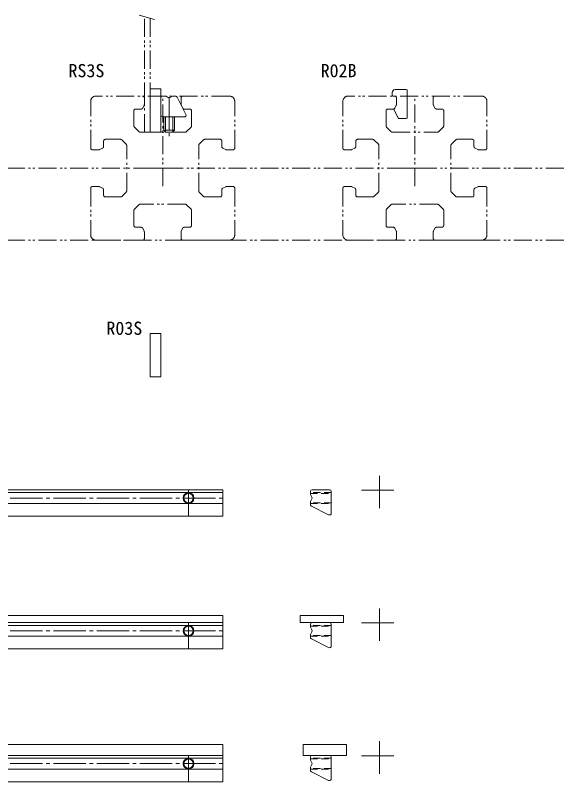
# Model space of a CAD drawing. Units: millimetres on the paper. Extents: x -621 to 258, y -422 to 49.
# Drawn here: x -64.6 to 87.6, y -414.5 to -201.8 of the extents above; entities that cross this region are included whole.
import ezdxf
from ezdxf.enums import TextEntityAlignment as Align

# ---------------------------------------------------------------- set-up
doc = ezdxf.new("R2010")
doc.units = ezdxf.units.MM
for name, pattern in [('CHAIN2', [12, 9, -1, 1, -1]), ('DASHED2', [3, 2, -1]), ('DOUBLE_CHAIN1', [8.8, 5, -1, 0.6, -0.6, 0.6, -1])]:
    doc.linetypes.add(name, pattern=pattern)
doc.layers.add('0-0', color=7, linetype='Continuous', lineweight=18)
doc.layers.add('0-1', color=4, linetype='DOUBLE_CHAIN1', lineweight=18)
doc.styles.add('ＭＳ ゴシック', font='')
doc.styles.get('ＭＳ ゴシック').set_extended_font_data('MS Gothic')

msp = doc.modelspace()

# ---------------------------------------------------------------- linework, layer by layer
at = {"layer": '0-0'}
for p, q in [((-27.169, -222.247), (-24.169, -222.247)), ((-27.169, -234.247), (-27.169, -222.247)), ((-24.169, -222.247), (-24.169, -234.247)), ((40.031, -223.947), (40.031, -223.247)), ((40.831, -222.447), (43.931, -222.447)), ((44.231, -222.747), (44.231, -230.147)), ((-23.003, -224.247), (-23.669, -224.247)), ((-22.119, -224.68), (-22.753, -224.314)), ((-20.985, -224.314), (-21.619, -224.68)), ((-20.078, -224.247), (-20.735, -224.247)), ((-17.231, -229.324), (-19.631, -224.524)), ((40.931, -224.247), (40.331, -224.247)), ((41.231, -226.576), (41.231, -224.547)), ((40.598, -227.913), (41.199, -226.711)), ((41.648, -230.281), (40.598, -228.181)), ((-23.669, -230.047), (-17.678, -230.047)), ((-23.369, -233.747), (-23.369, -230.047)), ((-20.369, -230.047), (-20.369, -233.747)), ((43.931, -230.447), (41.916, -230.447)), ((-22.869, -234.247), (-23.369, -233.747)), ((-20.369, -233.747), (-20.869, -234.247)), ((-24.169, -234.247), (-27.169, -234.247)), ((-20.869, -234.247), (-22.869, -234.247)), ((-27.169, -290.138), (-24.169, -290.138)), ((-27.169, -302.138), (-27.169, -290.138)), ((-24.169, -290.138), (-24.169, -302.138)), ((-24.169, -302.138), (-27.169, -302.138)), ((-126.001, -333.471), (-7.001, -333.471)), ((-7.001, -333.471), (-7.001, -340.771)), ((22.618, -333.471), (17.818, -333.471)), ((-7.001, -334.271), (-126.001, -334.271)), ((17.318, -333.971), (17.318, -334.771)), ((17.318, -334.771), (17.751, -335.521)), ((23.118, -339.962), (23.118, -333.971)), ((-7.001, -337.271), (-126.001, -337.271)), ((17.751, -336.021), (17.318, -336.771)), ((17.318, -336.771), (17.318, -337.562)), ((17.594, -338.009), (22.394, -340.409)), ((-7.001, -340.771), (-126.001, -340.771)), ((-126.001, -368.317), (-7.001, -368.317)), ((-7.001, -368.317), (-7.001, -377.617)), ((14.518, -368.317), (26.518, -368.317)), ((14.518, -370.317), (14.518, -368.317)), ((26.518, -368.317), (26.518, -370.317)), ((-126.001, -370.317), (-7.001, -370.317)), ((-7.001, -371.117), (-126.001, -371.117)), ((26.518, -370.317), (14.518, -370.317)), ((17.318, -370.817), (17.318, -371.617)), ((17.318, -371.617), (17.751, -372.367)), ((22.618, -370.317), (17.818, -370.317)), ((23.118, -376.808), (23.118, -370.817)), ((-7.001, -374.117), (-126.001, -374.117)), ((17.751, -372.867), (17.318, -373.617)), ((17.318, -373.617), (17.318, -374.408)), ((17.594, -374.856), (22.394, -377.256)), ((-7.001, -377.617), (-126.001, -377.617)), ((-126.001, -404.164), (-7.001, -404.164)), ((-7.001, -404.164), (-7.001, -414.464)), ((15.318, -404.164), (15.318, -407.164)), ((27.318, -404.164), (15.318, -404.164)), ((27.318, -407.164), (27.318, -404.164)), ((-126.001, -407.164), (-7.001, -407.164)), ((-7.001, -407.964), (-126.001, -407.964)), ((15.318, -407.164), (27.318, -407.164)), ((17.318, -407.664), (17.318, -408.464)), ((22.618, -407.164), (17.818, -407.164)), ((23.118, -413.655), (23.118, -407.664)), ((17.318, -408.464), (17.751, -409.214)), ((17.751, -409.714), (17.318, -410.464)), ((-7.001, -410.964), (-126.001, -410.964)), ((17.318, -410.464), (17.318, -411.255)), ((17.594, -411.702), (22.394, -414.102)), ((-7.001, -414.464), (-126.001, -414.464))]:
    msp.add_line(p, q, dxfattribs=at)
at = {"layer": '0-0', "color": 4, "linetype": 'DASHED2'}
for p, q in [((23.118, -334.271), (17.318, -334.271)), ((17.318, -337.271), (23.118, -337.271)), ((23.118, -371.117), (17.318, -371.117)), ((17.318, -374.117), (23.118, -374.117)), ((17.318, -408.164), (23.118, -408.164)), ((17.318, -410.964), (23.118, -410.964))]:
    msp.add_line(p, q, dxfattribs=at)
at = {"layer": '0-0', "linetype": 'DASHED2'}
for p, q in [((17.318, -334.471), (23.118, -334.471)), ((23.118, -337.071), (17.318, -337.071)), ((17.318, -371.317), (23.118, -371.317)), ((23.118, -373.917), (17.318, -373.917)), ((23.118, -407.964), (17.318, -407.964)), ((23.118, -410.764), (17.318, -410.764))]:
    msp.add_line(p, q, dxfattribs=at)
at = {"layer": '0-0', "color": 4}
for centre in [(-16.501, -335.771), (-16.501, -372.617), (-16.501, -409.464)]:
    msp.add_circle(centre, 1.5, dxfattribs=at)
at = {"layer": '0-0'}
for centre in [(-16.501, -335.771), (-16.501, -372.617), (-16.501, -409.464)]:
    msp.add_circle(centre, 1.3, dxfattribs=at)
for centre, radius, start, end in [((40.831, -223.247), 0.8, 90, 180), ((43.931, -222.747), 0.3, 0, 90), ((-23.669, -224.747), 0.5, 90, 180), ((-23.003, -224.747), 0.5, 59.99931, 90), ((-21.869, -224.247), 0.5, 239.99931, 299.99737), ((-20.735, -224.747), 0.5, 90, 119.99738), ((-20.078, -224.747), 0.5, 26.56505, 90), ((40.331, -223.947), 0.3, 180, 270), ((40.931, -224.547), 0.3, 0, 90), ((40.931, -226.576), 0.3, 333.43495, 360), ((-23.669, -229.547), 0.5, 180, 270), ((-17.678, -229.547), 0.5, 270, 26.56505), ((40.866, -228.047), 0.3, 153.43495, 206.56505), ((41.916, -230.147), 0.3, 206.56505, 270), ((43.931, -230.147), 0.3, 270, 0), ((17.818, -333.971), 0.5, 90, 180), ((22.618, -333.971), 0.5, 0, 90), ((17.318, -335.771), 0.5, 330, 30), ((17.818, -337.562), 0.5, 180, 243.43495), ((22.618, -339.962), 0.5, 243.43495, 360), ((17.818, -370.817), 0.5, 90, 180), ((22.618, -370.817), 0.5, 0, 90), ((17.318, -372.617), 0.5, 330, 30), ((17.818, -374.408), 0.5, 180, 243.43495), ((22.618, -376.808), 0.5, 243.43495, 360), ((17.818, -407.664), 0.5, 90, 180), ((22.618, -407.664), 0.5, 0, 90), ((17.318, -409.464), 0.5, 330, 30), ((17.818, -411.255), 0.5, 180, 243.43495), ((22.618, -413.655), 0.5, 243.43495, 360)]:
    msp.add_arc(centre, radius, start, end, dxfattribs=at)
at = {"layer": '0-1'}
for p, q in [((-30.165, -201.846), (-25.958, -202.973)), ((-28.769, -234.247), (-28.769, -202.22)), ((-27.169, -234.247), (-27.169, -202.649)), ((-5.169, -224.247), (-42.169, -224.247)), ((-28.769, -226.529), (-28.769, -224.747)), ((-23.669, -249.207), (-23.669, -224.207)), ((-18.569, -226.529), (-18.569, -224.747)), ((64.831, -224.247), (27.831, -224.247)), ((41.231, -226.529), (41.231, -224.747)), ((46.331, -249.207), (46.331, -224.207)), ((51.431, -226.529), (51.431, -224.747)), ((-43.669, -238.647), (-43.669, -225.747)), ((-28.822, -226.753), (-29.231, -227.571)), ((-18.516, -226.753), (-18.107, -227.571)), ((-3.669, -238.647), (-3.669, -225.747)), ((26.331, -238.647), (26.331, -225.747)), ((41.178, -226.753), (40.769, -227.571)), ((51.484, -226.753), (51.893, -227.571)), ((66.331, -238.647), (66.331, -225.747)), ((-31.669, -232.54), (-31.669, -228.347)), ((-31.169, -227.847), (-29.678, -227.847)), ((-16.169, -227.847), (-17.66, -227.847)), ((-15.669, -232.54), (-15.669, -228.347)), ((38.331, -232.54), (38.331, -228.347)), ((38.831, -227.847), (40.322, -227.847)), ((53.831, -227.847), (52.34, -227.847)), ((54.331, -232.54), (54.331, -228.347)), ((-31.523, -232.894), (-30.316, -234.101)), ((-17.023, -234.101), (-15.816, -232.894)), ((38.477, -232.894), (39.684, -234.101)), ((52.977, -234.101), (54.184, -232.894)), ((-29.962, -234.247), (-17.376, -234.247)), ((40.038, -234.247), (52.624, -234.247)), ((-40.069, -236.747), (-40.069, -238.238)), ((-35.376, -236.247), (-39.569, -236.247)), ((-35.023, -236.394), (-33.816, -237.601)), ((-33.669, -250.54), (-33.669, -237.954)), ((-13.669, -250.54), (-13.669, -237.954)), ((-12.316, -236.394), (-13.523, -237.601)), ((-11.962, -236.247), (-7.769, -236.247)), ((-7.269, -236.747), (-7.269, -238.238)), ((29.931, -236.747), (29.931, -238.238)), ((34.624, -236.247), (30.431, -236.247)), ((34.977, -236.394), (36.184, -237.601)), ((36.331, -250.54), (36.331, -237.954)), ((56.331, -250.54), (56.331, -237.954)), ((57.684, -236.394), (56.477, -237.601)), ((58.038, -236.247), (62.231, -236.247)), ((62.731, -236.747), (62.731, -238.238)), ((-41.387, -239.147), (-43.169, -239.147)), ((-41.164, -239.094), (-40.346, -238.685)), ((-6.175, -239.094), (-6.993, -238.685)), ((-5.951, -239.147), (-4.169, -239.147)), ((28.613, -239.147), (26.831, -239.147)), ((28.836, -239.094), (29.654, -238.685)), ((63.825, -239.094), (63.007, -238.685)), ((64.049, -239.147), (65.831, -239.147)), ((87.633, -244.247), (-197.033, -244.247)), ((-43.669, -249.847), (-43.669, -262.747)), ((-41.387, -249.347), (-43.169, -249.347)), ((-41.164, -249.4), (-40.346, -249.809)), ((-40.069, -251.747), (-40.069, -250.256)), ((-7.269, -251.747), (-7.269, -250.256)), ((-6.175, -249.4), (-6.993, -249.809)), ((-5.951, -249.347), (-4.169, -249.347)), ((-3.669, -249.847), (-3.669, -262.747)), ((26.331, -249.847), (26.331, -262.747)), ((28.613, -249.347), (26.831, -249.347)), ((28.836, -249.4), (29.654, -249.809)), ((29.931, -251.747), (29.931, -250.256)), ((62.731, -251.747), (62.731, -250.256)), ((63.825, -249.4), (63.007, -249.809)), ((64.049, -249.347), (65.831, -249.347)), ((66.331, -249.847), (66.331, -262.747)), ((-35.376, -252.247), (-39.569, -252.247)), ((-33.816, -250.894), (-35.023, -252.101)), ((-13.523, -250.894), (-12.316, -252.101)), ((-11.962, -252.247), (-7.769, -252.247)), ((34.624, -252.247), (30.431, -252.247)), ((36.184, -250.894), (34.977, -252.101)), ((56.477, -250.894), (57.684, -252.101)), ((58.038, -252.247), (62.231, -252.247)), ((-30.316, -254.394), (-31.523, -255.601)), ((-17.376, -254.247), (-29.962, -254.247)), ((-15.816, -255.601), (-17.023, -254.394)), ((39.684, -254.394), (38.477, -255.601)), ((52.624, -254.247), (40.038, -254.247)), ((54.184, -255.601), (52.977, -254.394)), ((-31.669, -255.954), (-31.669, -260.147)), ((-15.669, -255.954), (-15.669, -260.147)), ((38.331, -255.954), (38.331, -260.147)), ((54.331, -255.954), (54.331, -260.147)), ((-31.169, -260.647), (-29.678, -260.647)), ((-28.822, -261.742), (-29.231, -260.924)), ((-18.516, -261.742), (-18.107, -260.924)), ((-16.169, -260.647), (-17.66, -260.647)), ((38.831, -260.647), (40.322, -260.647)), ((41.178, -261.742), (40.769, -260.924)), ((51.484, -261.742), (51.893, -260.924)), ((53.831, -260.647), (52.34, -260.647)), ((-28.769, -261.965), (-28.769, -263.747)), ((-18.569, -261.965), (-18.569, -263.747)), ((41.231, -261.965), (41.231, -263.747)), ((51.431, -261.965), (51.431, -263.747)), ((87.633, -264.247), (-197.033, -264.247)), ((-29.269, -264.247), (-42.169, -264.247)), ((-18.069, -264.247), (-5.169, -264.247)), ((40.731, -264.247), (27.831, -264.247)), ((51.931, -264.247), (64.831, -264.247))]:
    msp.add_line(p, q, dxfattribs=at)
at = {"layer": '0-1', "linetype": 'CHAIN2'}
for p, q in [((-21.869, -224.534), (-21.869, -235.34)), ((-18.669, -244.247), (-28.669, -244.247)), ((50.431, -244.247), (42.231, -244.247)), ((36.518, -338.571), (36.518, -328.571)), ((-16.501, -333.471), (-16.501, -340.771)), ((31.518, -333.571), (41.518, -333.571)), ((-126.001, -335.771), (-7.001, -335.771)), ((36.518, -375.417), (36.518, -365.417)), ((-16.501, -370.317), (-16.501, -377.617)), ((31.518, -370.417), (41.518, -370.417)), ((-126.001, -372.617), (-7.001, -372.617)), ((36.518, -412.264), (36.518, -402.264)), ((-16.501, -407.164), (-16.501, -414.464)), ((31.518, -407.264), (41.518, -407.264)), ((-126.001, -409.464), (-7.001, -409.464))]:
    msp.add_line(p, q, dxfattribs=at)
at = {"layer": '0-1', "linetype": 'Continuous'}
for p, q in [((-22.869, -230.047), (-22.869, -234.247)), ((-20.869, -234.247), (-20.869, -230.047)), ((-23.369, -233.747), (-20.369, -233.747))]:
    msp.add_line(p, q, dxfattribs=at)
at = {"layer": '0-1'}
for centre, radius, start, end in [((-42.169, -225.747), 1.5, 90, 180), ((-29.269, -224.747), 0.5, 0, 90), ((-18.069, -224.747), 0.5, 90, 180), ((-5.169, -225.747), 1.5, 0, 90), ((27.831, -225.747), 1.5, 90, 180), ((40.731, -224.747), 0.5, 0, 90), ((51.931, -224.747), 0.5, 90, 180), ((64.831, -225.747), 1.5, 0, 90), ((-29.269, -226.529), 0.5, 333.43494, 0), ((-18.069, -226.529), 0.5, 180, 206.56505), ((40.731, -226.529), 0.5, 333.43494, 0), ((51.931, -226.529), 0.5, 180, 206.56505), ((-31.169, -228.347), 0.5, 90, 180), ((-29.678, -227.347), 0.5, 270, 333.43494), ((-17.66, -227.347), 0.5, 206.56505, 270), ((-16.169, -228.347), 0.5, 0, 90), ((38.831, -228.347), 0.5, 90, 180), ((40.322, -227.347), 0.5, 270, 333.43494), ((52.34, -227.347), 0.5, 206.56505, 270), ((53.831, -228.347), 0.5, 0, 90), ((-31.169, -232.54), 0.5, 180, 225), ((-16.169, -232.54), 0.5, 315, 0), ((38.831, -232.54), 0.5, 180, 225), ((53.831, -232.54), 0.5, 315, 0), ((-29.962, -233.747), 0.5, 225, 270), ((-17.376, -233.747), 0.5, 270, 315), ((40.038, -233.747), 0.5, 225, 270), ((52.624, -233.747), 0.5, 270, 315), ((-39.569, -236.747), 0.5, 90, 180), ((-35.376, -236.747), 0.5, 45, 90), ((-34.169, -237.954), 0.5, 0, 45), ((-13.169, -237.954), 0.5, 135, 180), ((-11.962, -236.747), 0.5, 90, 135), ((-7.769, -236.747), 0.5, 0, 90), ((30.431, -236.747), 0.5, 90, 180), ((34.624, -236.747), 0.5, 45, 90), ((35.831, -237.954), 0.5, 0, 45), ((56.831, -237.954), 0.5, 135, 180), ((58.038, -236.747), 0.5, 90, 135), ((62.231, -236.747), 0.5, 0, 90), ((-43.169, -238.647), 0.5, 180, 270), ((-41.387, -238.647), 0.5, 270, 296.56505), ((-40.569, -238.238), 0.5, 296.56505, 0), ((-6.769, -238.238), 0.5, 180, 243.43494), ((-5.951, -238.647), 0.5, 243.43494, 270), ((-4.169, -238.647), 0.5, 270, 0), ((26.831, -238.647), 0.5, 180, 270), ((28.613, -238.647), 0.5, 270, 296.56505), ((29.431, -238.238), 0.5, 296.56505, 0), ((63.231, -238.238), 0.5, 180, 243.43494), ((64.049, -238.647), 0.5, 243.43494, 270), ((65.831, -238.647), 0.5, 270, 0), ((-43.169, -249.847), 0.5, 90, 180), ((-41.387, -249.847), 0.5, 63.43494, 90), ((-40.569, -250.256), 0.5, 0, 63.43494), ((-34.169, -250.54), 0.5, 315, 0), ((-13.169, -250.54), 0.5, 180, 224.99998), ((-6.769, -250.256), 0.5, 116.56505, 180), ((-5.951, -249.847), 0.5, 90, 116.56505), ((-4.169, -249.847), 0.5, 0, 90), ((26.831, -249.847), 0.5, 90, 180), ((28.613, -249.847), 0.5, 63.43494, 90), ((29.431, -250.256), 0.5, 0, 63.43494), ((35.831, -250.54), 0.5, 315, 0), ((56.831, -250.54), 0.5, 180, 224.99998), ((63.231, -250.256), 0.5, 116.56505, 180), ((64.049, -249.847), 0.5, 90, 116.56505), ((65.831, -249.847), 0.5, 0, 90), ((-39.569, -251.747), 0.5, 180, 270), ((-35.376, -251.747), 0.5, 270, 315), ((-11.962, -251.747), 0.5, 225, 270), ((-7.769, -251.747), 0.5, 270, 0), ((30.431, -251.747), 0.5, 180, 270), ((34.624, -251.747), 0.5, 270, 315), ((58.038, -251.747), 0.5, 225, 270), ((62.231, -251.747), 0.5, 270, 0), ((-29.962, -254.747), 0.5, 90, 135), ((-17.376, -254.747), 0.5, 45, 90), ((40.038, -254.747), 0.5, 90, 135), ((52.624, -254.747), 0.5, 45, 90), ((-31.169, -255.954), 0.5, 135, 180), ((-16.169, -255.954), 0.5, 0, 45), ((38.831, -255.954), 0.5, 135, 180), ((53.831, -255.954), 0.5, 0, 45), ((-31.169, -260.147), 0.5, 180, 270), ((-29.678, -261.147), 0.5, 26.56505, 90), ((-17.66, -261.147), 0.5, 90, 153.43494), ((-16.169, -260.147), 0.5, 270, 0), ((38.831, -260.147), 0.5, 180, 270), ((40.322, -261.147), 0.5, 26.56505, 90), ((52.34, -261.147), 0.5, 90, 153.43494), ((53.831, -260.147), 0.5, 270, 0), ((-42.169, -262.747), 1.5, 180, 270), ((-29.269, -261.965), 0.5, 359.99998, 26.56505), ((-18.069, -261.965), 0.5, 153.43494, 180), ((-5.169, -262.747), 1.5, 270, 0), ((27.831, -262.747), 1.5, 180, 270), ((40.731, -261.965), 0.5, 359.99998, 26.56505), ((51.931, -261.965), 0.5, 153.43494, 180), ((64.831, -262.747), 1.5, 270, 0), ((-29.269, -263.747), 0.5, 270, 359.99998), ((-18.069, -263.747), 0.5, 180, 270), ((40.731, -263.747), 0.5, 270, 359.99998), ((51.931, -263.747), 0.5, 180, 270)]:
    msp.add_arc(centre, radius, start, end, dxfattribs=at)

# ---------------------------------------------------------------- texts
at = {"layer": '0-0', "style": 'ＭＳ ゴシック'}
for s, p in [('RS3S', (-49.839, -220.117)), ('R02B', (20.161, -220.117)), ('R03S', (-39.31, -291.589))]:
    msp.add_text(s, height=3.666, dxfattribs=at).set_placement(p, align=Align.BOTTOM_LEFT)

doc.saveas('drawing.dxf')
